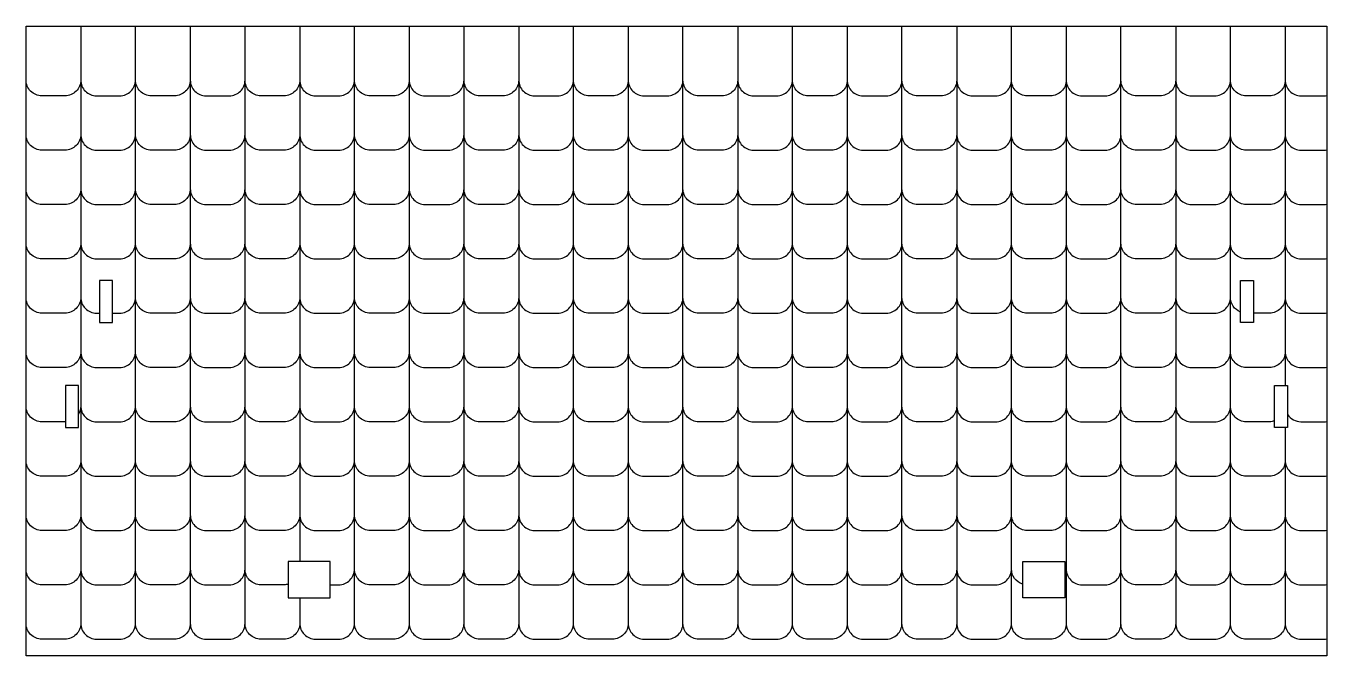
# Model space of a CAD drawing. Extents: x 1573 to 3804, y 1639 to 3362.
# Drawn here: x 3195 to 3790, y 3068 to 3356 of the extents above; entities that cross this region are included whole.
import ezdxf

# ---------------------------------------------------------------- set-up
doc = ezdxf.new("R2010")
doc.units = 0
doc.header["$MEASUREMENT"] = 0
doc.layers.add('LAYER1', color=18, linetype='CONTINUOUS')

msp = doc.modelspace()

# ---------------------------------------------------------------- linework, layer by layer
at = {"layer": 'LAYER1'}
for points in [[(3195.3, 3067.89), (3195.3, 3355.89), (3790.5, 3355.89), (3790.5, 3067.89)], [(3234.9, 3220.28), (3234.9, 3239.48), (3228.9, 3239.48), (3228.9, 3220.28)], [(3750.9, 3220.28), (3750.9, 3239.48), (3756.9, 3239.48), (3756.9, 3220.28)], [(3219.3, 3172.28), (3219.3, 3191.48), (3213.3, 3191.48), (3213.3, 3172.28)], [(3766.5, 3172.28), (3766.5, 3191.48), (3772.5, 3191.48), (3772.5, 3172.28)], [(3334.5, 3111.02), (3315.3, 3111.02), (3315.3, 3094.53), (3334.5, 3094.53)], [(3651.3, 3111.02), (3670.5, 3111.02), (3670.5, 3094.53), (3651.3, 3094.53)]]:
    msp.add_lwpolyline(points, close=True, dxfattribs=at)
for points in [[(3220.34, 3355.89), (3220.34, 3082.81, -0.414214), (3213.14, 3075.61), (3202.5, 3075.61, -0.414214), (3195.3, 3082.81)], [(3270.44, 3082.81, -0.414214), (3263.24, 3075.61), (3252.59, 3075.61, -0.414214), (3245.39, 3082.81), (3245.39, 3355.89)], [(3270.44, 3355.89), (3270.44, 3082.81, 0.414214), (3277.64, 3075.61), (3288.29, 3075.61, 0.414214), (3295.49, 3082.81)], [(3320.53, 3082.81, -0.414214), (3313.33, 3075.61), (3302.69, 3075.61, -0.414214), (3295.49, 3082.81), (3295.49, 3355.89)], [(3320.53, 3094.53), (3320.53, 3082.81, 0.414214), (3327.73, 3075.61), (3338.38, 3075.61, 0.414214), (3345.58, 3082.81), (3345.58, 3355.89)], [(3370.63, 3355.89), (3370.63, 3082.81, 0.414214), (3377.83, 3075.61), (3388.48, 3075.61, 0.414214), (3395.68, 3082.81), (3395.68, 3355.89)], [(3420.72, 3355.89), (3420.72, 3082.81, -0.414214), (3413.52, 3075.61), (3402.88, 3075.61, -0.414214), (3395.68, 3082.81)], [(3420.72, 3082.81, 0.414214), (3427.92, 3075.61), (3438.57, 3075.61, 0.414214), (3445.77, 3082.81), (3445.77, 3355.89)], [(3470.82, 3355.89), (3470.82, 3082.81, 0.414214), (3478.02, 3075.61), (3488.67, 3075.61, 0.414214), (3495.87, 3082.81), (3495.87, 3355.89)], [(3520.91, 3355.89), (3520.91, 3082.81, 0.414214), (3528.11, 3075.61), (3538.76, 3075.61, 0.414214), (3545.96, 3082.81), (3545.96, 3355.89)], [(3571.01, 3355.89), (3571.01, 3082.81, 0.414214), (3578.21, 3075.61), (3588.86, 3075.61, 0.414214), (3596.06, 3082.81), (3596.06, 3355.89)], [(3621.1, 3355.89), (3621.1, 3082.81, 0.414214), (3628.3, 3075.61), (3638.95, 3075.61, 0.414214), (3646.15, 3082.81), (3646.15, 3355.89)], [(3671.2, 3355.89), (3671.2, 3082.81, -0.414214), (3664, 3075.61), (3653.35, 3075.61, -0.414214), (3646.15, 3082.81)], [(3721.29, 3355.89), (3721.29, 3082.81, -0.414214), (3714.09, 3075.61), (3703.45, 3075.61, -0.414214), (3696.25, 3082.81), (3696.25, 3355.89)], [(3721.29, 3082.81, 0.414214), (3728.49, 3075.61), (3739.14, 3075.61, 0.414214), (3746.34, 3082.81), (3746.34, 3355.89)], [(3220.34, 3331.21, -0.414214), (3213.14, 3324.01), (3202.5, 3324.01, -0.414214), (3195.3, 3331.21)], [(3220.34, 3331.21, 0.414214), (3227.54, 3324.01), (3238.19, 3324.01, 0.414214), (3245.39, 3331.21)], [(3270.44, 3331.21, -0.414214), (3263.24, 3324.01), (3252.59, 3324.01, -0.414214), (3245.39, 3331.21)], [(3270.44, 3331.21, 0.414214), (3277.64, 3324.01), (3288.29, 3324.01, 0.414214), (3295.49, 3331.21)], [(3320.53, 3331.21, -0.414214), (3313.33, 3324.01), (3302.69, 3324.01, -0.414214), (3295.49, 3331.21)], [(3320.53, 3331.21, 0.414214), (3327.73, 3324.01), (3338.38, 3324.01, 0.414214), (3345.58, 3331.21)], [(3370.63, 3331.21, -0.414214), (3363.43, 3324.01), (3352.78, 3324.01, -0.414214), (3345.58, 3331.21)], [(3370.63, 3331.21, 0.414214), (3377.83, 3324.01), (3388.48, 3324.01, 0.414214), (3395.68, 3331.21)], [(3420.72, 3331.21, -0.414214), (3413.52, 3324.01), (3402.88, 3324.01, -0.414214), (3395.68, 3331.21)], [(3420.72, 3331.21, 0.414214), (3427.92, 3324.01), (3438.57, 3324.01, 0.414214), (3445.77, 3331.21)], [(3470.82, 3331.21, -0.414214), (3463.62, 3324.01), (3452.97, 3324.01, -0.414214), (3445.77, 3331.21)], [(3470.82, 3331.21, 0.414214), (3478.02, 3324.01), (3488.67, 3324.01, 0.414214), (3495.87, 3331.21)], [(3520.91, 3331.21, -0.414214), (3513.71, 3324.01), (3503.07, 3324.01, -0.414214), (3495.87, 3331.21)], [(3520.91, 3331.21, 0.414214), (3528.11, 3324.01), (3538.76, 3324.01, 0.414214), (3545.96, 3331.21)], [(3571.01, 3331.21, -0.414214), (3563.81, 3324.01), (3553.16, 3324.01, -0.414214), (3545.96, 3331.21)], [(3571.01, 3331.21, 0.414214), (3578.21, 3324.01), (3588.86, 3324.01, 0.414214), (3596.06, 3331.21)], [(3621.1, 3331.21, -0.414214), (3613.9, 3324.01), (3603.26, 3324.01, -0.414214), (3596.06, 3331.21)], [(3621.1, 3331.21, 0.414214), (3628.3, 3324.01), (3638.95, 3324.01, 0.414214), (3646.15, 3331.21)], [(3671.2, 3331.21, -0.414214), (3664, 3324.01), (3653.35, 3324.01, -0.414214), (3646.15, 3331.21)], [(3671.2, 3331.21, 0.414214), (3678.4, 3324.01), (3689.05, 3324.01, 0.414214), (3696.25, 3331.21)], [(3721.29, 3331.21, -0.414214), (3714.09, 3324.01), (3703.45, 3324.01, -0.414214), (3696.25, 3331.21)], [(3721.29, 3331.21, 0.414214), (3728.49, 3324.01), (3739.14, 3324.01, 0.414214), (3746.34, 3331.21)], [(3771.39, 3331.21, -0.414214), (3764.19, 3324.01), (3753.54, 3324.01, -0.414214), (3746.34, 3331.21)], [(3771.39, 3331.21, 0.414214), (3778.59, 3324.01), (3789.24, 3324.01, 0.043988), (3790.5, 3324.12)], [(3220.34, 3306.37, -0.414214), (3213.14, 3299.17), (3202.5, 3299.17, -0.414214), (3195.3, 3306.37)], [(3220.34, 3306.37, 0.414214), (3227.54, 3299.17), (3238.19, 3299.17, 0.414214), (3245.39, 3306.37)], [(3270.44, 3306.37, -0.414214), (3263.24, 3299.17), (3252.59, 3299.17, -0.414214), (3245.39, 3306.37)], [(3270.44, 3306.37, 0.414214), (3277.64, 3299.17), (3288.29, 3299.17, 0.414214), (3295.49, 3306.37)], [(3320.53, 3306.37, -0.414214), (3313.33, 3299.17), (3302.69, 3299.17, -0.414214), (3295.49, 3306.37)], [(3320.53, 3306.37, 0.414214), (3327.73, 3299.17), (3338.38, 3299.17, 0.414214), (3345.58, 3306.37)], [(3370.63, 3306.37, -0.414214), (3363.43, 3299.17), (3352.78, 3299.17, -0.414214), (3345.58, 3306.37)], [(3370.63, 3306.37, 0.414214), (3377.83, 3299.17), (3388.48, 3299.17, 0.414214), (3395.68, 3306.37)], [(3420.72, 3306.37, -0.414214), (3413.52, 3299.17), (3402.88, 3299.17, -0.414214), (3395.68, 3306.37)], [(3420.72, 3306.37, 0.414214), (3427.92, 3299.17), (3438.57, 3299.17, 0.414214), (3445.77, 3306.37)], [(3470.82, 3306.37, -0.414214), (3463.62, 3299.17), (3452.97, 3299.17, -0.414214), (3445.77, 3306.37)], [(3470.82, 3306.37, 0.414214), (3478.02, 3299.17), (3488.67, 3299.17, 0.414214), (3495.87, 3306.37)], [(3520.91, 3306.37, -0.414214), (3513.71, 3299.17), (3503.07, 3299.17, -0.414214), (3495.87, 3306.37)], [(3520.91, 3306.37, 0.414214), (3528.11, 3299.17), (3538.76, 3299.17, 0.414214), (3545.96, 3306.37)], [(3571.01, 3306.37, -0.414214), (3563.81, 3299.17), (3553.16, 3299.17, -0.414214), (3545.96, 3306.37)], [(3571.01, 3306.37, 0.414214), (3578.21, 3299.17), (3588.86, 3299.17, 0.414214), (3596.06, 3306.37)], [(3621.1, 3306.37, -0.414214), (3613.9, 3299.17), (3603.26, 3299.17, -0.414214), (3596.06, 3306.37)], [(3621.1, 3306.37, 0.414214), (3628.3, 3299.17), (3638.95, 3299.17, 0.414214), (3646.15, 3306.37)], [(3671.2, 3306.37, -0.414214), (3664, 3299.17), (3653.35, 3299.17, -0.414214), (3646.15, 3306.37)], [(3671.2, 3306.37, 0.414214), (3678.4, 3299.17), (3689.05, 3299.17, 0.414214), (3696.25, 3306.37)], [(3721.29, 3306.37, -0.414214), (3714.09, 3299.17), (3703.45, 3299.17, -0.414214), (3696.25, 3306.37)], [(3721.29, 3306.37, 0.414214), (3728.49, 3299.17), (3739.14, 3299.17, 0.414214), (3746.34, 3306.37)], [(3771.39, 3306.37, -0.414214), (3764.19, 3299.17), (3753.54, 3299.17, -0.414214), (3746.34, 3306.37)], [(3771.39, 3306.37, 0.414214), (3778.59, 3299.17), (3789.24, 3299.17, 0.043988), (3790.5, 3299.28)], [(3220.34, 3281.53, -0.414214), (3213.14, 3274.33), (3202.5, 3274.33, -0.414214), (3195.3, 3281.53)], [(3220.34, 3281.53, 0.414214), (3227.54, 3274.33), (3238.19, 3274.33, 0.414214), (3245.39, 3281.53)], [(3270.44, 3281.53, -0.414214), (3263.24, 3274.33), (3252.59, 3274.33, -0.414214), (3245.39, 3281.53)], [(3270.44, 3281.53, 0.414214), (3277.64, 3274.33), (3288.29, 3274.33, 0.414214), (3295.49, 3281.53)], [(3320.53, 3281.53, -0.414214), (3313.33, 3274.33), (3302.69, 3274.33, -0.414214), (3295.49, 3281.53)], [(3320.53, 3281.53, 0.414214), (3327.73, 3274.33), (3338.38, 3274.33, 0.414214), (3345.58, 3281.53)], [(3370.63, 3281.53, -0.414214), (3363.43, 3274.33), (3352.78, 3274.33, -0.414214), (3345.58, 3281.53)], [(3370.63, 3281.53, 0.414214), (3377.83, 3274.33), (3388.48, 3274.33, 0.414214), (3395.68, 3281.53)], [(3420.72, 3281.53, -0.414214), (3413.52, 3274.33), (3402.88, 3274.33, -0.414214), (3395.68, 3281.53)], [(3420.72, 3281.53, 0.414214), (3427.92, 3274.33), (3438.57, 3274.33, 0.414214), (3445.77, 3281.53)], [(3470.82, 3281.53, -0.414214), (3463.62, 3274.33), (3452.97, 3274.33, -0.414214), (3445.77, 3281.53)], [(3470.82, 3281.53, 0.414214), (3478.02, 3274.33), (3488.67, 3274.33, 0.414214), (3495.87, 3281.53)], [(3520.91, 3281.53, -0.414214), (3513.71, 3274.33), (3503.07, 3274.33, -0.414214), (3495.87, 3281.53)], [(3520.91, 3281.53, 0.414214), (3528.11, 3274.33), (3538.76, 3274.33, 0.414214), (3545.96, 3281.53)], [(3571.01, 3281.53, -0.414214), (3563.81, 3274.33), (3553.16, 3274.33, -0.414214), (3545.96, 3281.53)], [(3571.01, 3281.53, 0.414214), (3578.21, 3274.33), (3588.86, 3274.33, 0.414214), (3596.06, 3281.53)], [(3621.1, 3281.53, -0.414214), (3613.9, 3274.33), (3603.26, 3274.33, -0.414214), (3596.06, 3281.53)], [(3621.1, 3281.53, 0.414214), (3628.3, 3274.33), (3638.95, 3274.33, 0.414214), (3646.15, 3281.53)], [(3671.2, 3281.53, -0.414214), (3664, 3274.33), (3653.35, 3274.33, -0.414214), (3646.15, 3281.53)], [(3671.2, 3281.53, 0.414214), (3678.4, 3274.33), (3689.05, 3274.33, 0.414214), (3696.25, 3281.53)], [(3721.29, 3281.53, -0.414214), (3714.09, 3274.33), (3703.45, 3274.33, -0.414214), (3696.25, 3281.53)], [(3721.29, 3281.53, 0.414214), (3728.49, 3274.33), (3739.14, 3274.33, 0.414214), (3746.34, 3281.53)], [(3771.39, 3281.53, -0.414214), (3764.19, 3274.33), (3753.54, 3274.33, -0.414214), (3746.34, 3281.53)], [(3771.39, 3281.53, 0.414214), (3778.59, 3274.33), (3789.24, 3274.33, 0.043988), (3790.5, 3274.44)], [(3220.34, 3256.69, -0.414214), (3213.14, 3249.49), (3202.5, 3249.49, -0.414214), (3195.3, 3256.69)], [(3220.34, 3256.69, 0.414214), (3227.54, 3249.49), (3238.19, 3249.49, 0.414214), (3245.39, 3256.69)], [(3270.44, 3256.69, -0.414214), (3263.24, 3249.49), (3252.59, 3249.49, -0.414214), (3245.39, 3256.69)], [(3270.44, 3256.69, 0.414214), (3277.64, 3249.49), (3288.29, 3249.49, 0.414214), (3295.49, 3256.69)], [(3320.53, 3256.69, -0.414214), (3313.33, 3249.49), (3302.69, 3249.49, -0.414214), (3295.49, 3256.69)], [(3320.53, 3256.69, 0.414214), (3327.73, 3249.49), (3338.38, 3249.49, 0.414214), (3345.58, 3256.69)], [(3370.63, 3256.69, -0.414214), (3363.43, 3249.49), (3352.78, 3249.49, -0.414214), (3345.58, 3256.69)], [(3370.63, 3256.69, 0.414214), (3377.83, 3249.49), (3388.48, 3249.49, 0.414214), (3395.68, 3256.69)], [(3420.72, 3256.69, -0.414214), (3413.52, 3249.49), (3402.88, 3249.49, -0.414214), (3395.68, 3256.69)], [(3420.72, 3256.69, 0.414214), (3427.92, 3249.49), (3438.57, 3249.49, 0.414214), (3445.77, 3256.69)], [(3470.82, 3256.69, -0.414214), (3463.62, 3249.49), (3452.97, 3249.49, -0.414214), (3445.77, 3256.69)], [(3470.82, 3256.69, 0.414214), (3478.02, 3249.49), (3488.67, 3249.49, 0.414214), (3495.87, 3256.69)], [(3520.91, 3256.69, -0.414214), (3513.71, 3249.49), (3503.07, 3249.49, -0.414214), (3495.87, 3256.69)], [(3520.91, 3256.69, 0.414214), (3528.11, 3249.49), (3538.76, 3249.49, 0.414214), (3545.96, 3256.69)], [(3571.01, 3256.69, -0.414214), (3563.81, 3249.49), (3553.16, 3249.49, -0.414214), (3545.96, 3256.69)], [(3571.01, 3256.69, 0.414214), (3578.21, 3249.49), (3588.86, 3249.49, 0.414214), (3596.06, 3256.69)], [(3621.1, 3256.69, -0.414214), (3613.9, 3249.49), (3603.26, 3249.49, -0.414214), (3596.06, 3256.69)], [(3621.1, 3256.69, 0.414214), (3628.3, 3249.49), (3638.95, 3249.49, 0.414214), (3646.15, 3256.69)], [(3671.2, 3256.69, -0.414214), (3664, 3249.49), (3653.35, 3249.49, -0.414214), (3646.15, 3256.69)], [(3671.2, 3256.69, 0.414214), (3678.4, 3249.49), (3689.05, 3249.49, 0.414214), (3696.25, 3256.69)], [(3721.29, 3256.69, -0.414214), (3714.09, 3249.49), (3703.45, 3249.49, -0.414214), (3696.25, 3256.69)], [(3721.29, 3256.69, 0.414214), (3728.49, 3249.49), (3739.14, 3249.49, 0.414214), (3746.34, 3256.69)], [(3771.39, 3256.69, -0.414214), (3764.19, 3249.49), (3753.54, 3249.49, -0.414214), (3746.34, 3256.69)], [(3771.39, 3256.69, 0.414214), (3778.59, 3249.49), (3789.24, 3249.49, 0.043988), (3790.5, 3249.6)], [(3220.34, 3231.85, -0.414214), (3213.14, 3224.65), (3202.5, 3224.65, -0.414214), (3195.3, 3231.85)], [(3220.34, 3231.85, 0.414214), (3227.54, 3224.65), (3228.9, 3224.65)], [(3234.9, 3224.65), (3238.19, 3224.65, 0.414214), (3245.39, 3231.85)], [(3270.44, 3231.85, -0.414214), (3263.24, 3224.65), (3252.59, 3224.65, -0.414214), (3245.39, 3231.85)], [(3270.44, 3231.85, 0.414214), (3277.64, 3224.65), (3288.29, 3224.65, 0.414214), (3295.49, 3231.85)], [(3320.53, 3231.85, -0.414214), (3313.33, 3224.65), (3302.69, 3224.65, -0.414214), (3295.49, 3231.85)], [(3320.53, 3231.85, 0.414214), (3327.73, 3224.65), (3338.38, 3224.65, 0.414214), (3345.58, 3231.85)], [(3370.63, 3231.85, -0.414214), (3363.43, 3224.65), (3352.78, 3224.65, -0.414214), (3345.58, 3231.85)], [(3370.63, 3231.85, 0.414214), (3377.83, 3224.65), (3388.48, 3224.65, 0.414214), (3395.68, 3231.85)], [(3420.72, 3231.85, -0.414214), (3413.52, 3224.65), (3402.88, 3224.65, -0.414214), (3395.68, 3231.85)], [(3420.72, 3231.85, 0.414214), (3427.92, 3224.65), (3438.57, 3224.65, 0.414214), (3445.77, 3231.85)], [(3470.82, 3231.85, -0.414214), (3463.62, 3224.65), (3452.97, 3224.65, -0.414214), (3445.77, 3231.85)], [(3470.82, 3231.85, 0.414214), (3478.02, 3224.65), (3488.67, 3224.65, 0.414214), (3495.87, 3231.85)], [(3520.91, 3231.85, -0.414214), (3513.71, 3224.65), (3503.07, 3224.65, -0.414214), (3495.87, 3231.85)], [(3520.91, 3231.85, 0.414214), (3528.11, 3224.65), (3538.76, 3224.65, 0.414214), (3545.96, 3231.85)], [(3571.01, 3231.85, -0.414214), (3563.81, 3224.65), (3553.16, 3224.65, -0.414214), (3545.96, 3231.85)], [(3571.01, 3231.85, 0.414214), (3578.21, 3224.65), (3588.86, 3224.65, 0.414214), (3596.06, 3231.85)], [(3621.1, 3231.85, -0.414214), (3613.9, 3224.65), (3603.26, 3224.65, -0.414214), (3596.06, 3231.85)], [(3621.1, 3231.85, 0.414214), (3628.3, 3224.65), (3638.95, 3224.65, 0.414214), (3646.15, 3231.85)], [(3671.2, 3231.85, -0.414214), (3664, 3224.65), (3653.35, 3224.65, -0.414214), (3646.15, 3231.85)], [(3671.2, 3231.85, 0.414214), (3678.4, 3224.65), (3689.05, 3224.65, 0.414214), (3696.25, 3231.85)], [(3721.29, 3231.85, -0.414214), (3714.09, 3224.65), (3703.45, 3224.65, -0.414214), (3696.25, 3231.85)], [(3721.29, 3231.85, 0.414214), (3728.49, 3224.65), (3739.14, 3224.65, 0.414214), (3746.34, 3231.85)], [(3750.9, 3225.15, -0.307847), (3746.34, 3231.85)], [(3771.39, 3231.85, -0.414214), (3764.19, 3224.65), (3756.9, 3224.65)], [(3771.39, 3231.85, 0.414214), (3778.59, 3224.65), (3789.24, 3224.65, 0.043988), (3790.5, 3224.76)], [(3220.34, 3207.01, -0.414214), (3213.14, 3199.81), (3202.5, 3199.81, -0.414214), (3195.3, 3207.01)], [(3220.34, 3207.01, 0.414214), (3227.54, 3199.81), (3238.19, 3199.81, 0.414214), (3245.39, 3207.01)], [(3270.44, 3207.01, -0.414214), (3263.24, 3199.81), (3252.59, 3199.81, -0.414214), (3245.39, 3207.01)], [(3270.44, 3207.01, 0.414214), (3277.64, 3199.81), (3288.29, 3199.81, 0.414214), (3295.49, 3207.01)], [(3320.53, 3207.01, -0.414214), (3313.33, 3199.81), (3302.69, 3199.81, -0.414214), (3295.49, 3207.01)], [(3320.53, 3207.01, 0.414214), (3327.73, 3199.81), (3338.38, 3199.81, 0.414214), (3345.58, 3207.01)], [(3370.63, 3207.01, -0.414214), (3363.43, 3199.81), (3352.78, 3199.81, -0.414214), (3345.58, 3207.01)], [(3370.63, 3207.01, 0.414214), (3377.83, 3199.81), (3388.48, 3199.81, 0.414214), (3395.68, 3207.01)], [(3420.72, 3207.01, -0.414214), (3413.52, 3199.81), (3402.88, 3199.81, -0.414214), (3395.68, 3207.01)], [(3420.72, 3207.01, 0.414214), (3427.92, 3199.81), (3438.57, 3199.81, 0.414214), (3445.77, 3207.01)], [(3470.82, 3207.01, -0.414214), (3463.62, 3199.81), (3452.97, 3199.81, -0.414214), (3445.77, 3207.01)], [(3470.82, 3207.01, 0.414214), (3478.02, 3199.81), (3488.67, 3199.81, 0.414214), (3495.87, 3207.01)], [(3520.91, 3207.01, -0.414214), (3513.71, 3199.81), (3503.07, 3199.81, -0.414214), (3495.87, 3207.01)], [(3520.91, 3207.01, 0.414214), (3528.11, 3199.81), (3538.76, 3199.81, 0.414214), (3545.96, 3207.01)], [(3571.01, 3207.01, -0.414214), (3563.81, 3199.81), (3553.16, 3199.81, -0.414214), (3545.96, 3207.01)], [(3571.01, 3207.01, 0.414214), (3578.21, 3199.81), (3588.86, 3199.81, 0.414214), (3596.06, 3207.01)], [(3621.1, 3207.01, -0.414214), (3613.9, 3199.81), (3603.26, 3199.81, -0.414214), (3596.06, 3207.01)], [(3621.1, 3207.01, 0.414214), (3628.3, 3199.81), (3638.95, 3199.81, 0.414214), (3646.15, 3207.01)], [(3671.2, 3207.01, -0.414214), (3664, 3199.81), (3653.35, 3199.81, -0.414214), (3646.15, 3207.01)], [(3671.2, 3207.01, 0.414214), (3678.4, 3199.81), (3689.05, 3199.81, 0.414214), (3696.25, 3207.01)], [(3721.29, 3207.01, -0.414214), (3714.09, 3199.81), (3703.45, 3199.81, -0.414214), (3696.25, 3207.01)], [(3721.29, 3207.01, 0.414214), (3728.49, 3199.81), (3739.14, 3199.81, 0.414214), (3746.34, 3207.01)], [(3771.39, 3207.01, -0.414214), (3764.19, 3199.81), (3753.54, 3199.81, -0.414214), (3746.34, 3207.01)], [(3771.39, 3207.01, 0.414214), (3778.59, 3199.81), (3789.24, 3199.81, 0.043988), (3790.5, 3199.92)], [(3213.3, 3174.97, -0.005295), (3213.14, 3174.97), (3202.5, 3174.97, -0.414214), (3195.3, 3182.17)], [(3220.34, 3182.17, -0.137402), (3219.3, 3178.43)], [(3220.34, 3182.17, 0.414214), (3227.54, 3174.97), (3238.19, 3174.97, 0.414214), (3245.39, 3182.17)], [(3270.44, 3182.17, -0.414214), (3263.24, 3174.97), (3252.59, 3174.97, -0.414214), (3245.39, 3182.17)], [(3270.44, 3182.17, 0.414214), (3277.64, 3174.97), (3288.29, 3174.97, 0.414214), (3295.49, 3182.17)], [(3320.53, 3182.17, -0.414214), (3313.33, 3174.97), (3302.69, 3174.97, -0.414214), (3295.49, 3182.17)], [(3320.53, 3182.17, 0.414214), (3327.73, 3174.97), (3338.38, 3174.97, 0.414214), (3345.58, 3182.17)], [(3370.63, 3182.17, -0.414214), (3363.43, 3174.97), (3352.78, 3174.97, -0.414214), (3345.58, 3182.17)], [(3370.63, 3182.17, 0.414214), (3377.83, 3174.97), (3388.48, 3174.97, 0.414214), (3395.68, 3182.17)], [(3420.72, 3182.17, -0.414214), (3413.52, 3174.97), (3402.88, 3174.97, -0.414214), (3395.68, 3182.17)], [(3420.72, 3182.17, 0.414214), (3427.92, 3174.97), (3438.57, 3174.97, 0.414214), (3445.77, 3182.17)], [(3470.82, 3182.17, -0.414214), (3463.62, 3174.97), (3452.97, 3174.97, -0.414214), (3445.77, 3182.17)], [(3470.82, 3182.17, 0.414214), (3478.02, 3174.97), (3488.67, 3174.97, 0.414214), (3495.87, 3182.17)], [(3520.91, 3182.17, -0.414214), (3513.71, 3174.97), (3503.07, 3174.97, -0.414214), (3495.87, 3182.17)], [(3520.91, 3182.17, 0.414214), (3528.11, 3174.97), (3538.76, 3174.97, 0.414214), (3545.96, 3182.17)], [(3571.01, 3182.17, -0.414214), (3563.81, 3174.97), (3553.16, 3174.97, -0.414214), (3545.96, 3182.17)], [(3571.01, 3182.17, 0.414214), (3578.21, 3174.97), (3588.86, 3174.97, 0.414214), (3596.06, 3182.17)], [(3621.1, 3182.17, -0.414214), (3613.9, 3174.97), (3603.26, 3174.97, -0.414214), (3596.06, 3182.17)], [(3621.1, 3182.17, 0.414214), (3628.3, 3174.97), (3638.95, 3174.97, 0.414214), (3646.15, 3182.17)], [(3671.2, 3182.17, -0.414214), (3664, 3174.97), (3653.35, 3174.97, -0.414214), (3646.15, 3182.17)], [(3671.2, 3182.17, 0.414214), (3678.4, 3174.97), (3689.05, 3174.97, 0.414214), (3696.25, 3182.17)], [(3721.29, 3182.17, -0.414214), (3714.09, 3174.97), (3703.45, 3174.97, -0.414214), (3696.25, 3182.17)], [(3721.29, 3182.17, 0.414214), (3728.49, 3174.97), (3739.14, 3174.97, 0.414214), (3746.34, 3182.17)], [(3766.5, 3175.35, -0.081726), (3764.19, 3174.97), (3753.54, 3174.97, -0.414214), (3746.34, 3182.17)], [(3772.5, 3178.33, 0.257711), (3778.59, 3174.97), (3789.24, 3174.97, 0.043988), (3790.5, 3175.08)], [(3771.39, 3172.28), (3771.39, 3082.81, 0.414214), (3778.59, 3075.61), (3789.24, 3075.61, 0.043988), (3790.5, 3075.72)], [(3220.34, 3157.33, -0.414214), (3213.14, 3150.13), (3202.5, 3150.13, -0.414214), (3195.3, 3157.33)], [(3220.34, 3157.33, 0.414214), (3227.54, 3150.13), (3238.19, 3150.13, 0.414214), (3245.39, 3157.33)], [(3270.44, 3157.33, -0.414214), (3263.24, 3150.13), (3252.59, 3150.13, -0.414214), (3245.39, 3157.33)], [(3270.44, 3157.33, 0.414214), (3277.64, 3150.13), (3288.29, 3150.13, 0.414214), (3295.49, 3157.33)], [(3320.53, 3157.33, -0.414214), (3313.33, 3150.13), (3302.69, 3150.13, -0.414214), (3295.49, 3157.33)], [(3320.53, 3157.33, 0.414214), (3327.73, 3150.13), (3338.38, 3150.13, 0.414214), (3345.58, 3157.33)], [(3370.63, 3157.33, -0.414214), (3363.43, 3150.13), (3352.78, 3150.13, -0.414214), (3345.58, 3157.33)], [(3370.63, 3157.33, 0.414214), (3377.83, 3150.13), (3388.48, 3150.13, 0.414214), (3395.68, 3157.33)], [(3420.72, 3157.33, -0.414214), (3413.52, 3150.13), (3402.88, 3150.13, -0.414214), (3395.68, 3157.33)], [(3420.72, 3157.33, 0.414214), (3427.92, 3150.13), (3438.57, 3150.13, 0.414214), (3445.77, 3157.33)], [(3470.82, 3157.33, -0.414214), (3463.62, 3150.13), (3452.97, 3150.13, -0.414214), (3445.77, 3157.33)], [(3470.82, 3157.33, 0.414214), (3478.02, 3150.13), (3488.67, 3150.13, 0.414214), (3495.87, 3157.33)], [(3520.91, 3157.33, -0.414214), (3513.71, 3150.13), (3503.07, 3150.13, -0.414214), (3495.87, 3157.33)], [(3520.91, 3157.33, 0.414214), (3528.11, 3150.13), (3538.76, 3150.13, 0.414214), (3545.96, 3157.33)], [(3571.01, 3157.33, -0.414214), (3563.81, 3150.13), (3553.16, 3150.13, -0.414214), (3545.96, 3157.33)], [(3571.01, 3157.33, 0.414214), (3578.21, 3150.13), (3588.86, 3150.13, 0.414214), (3596.06, 3157.33)], [(3621.1, 3157.33, -0.414214), (3613.9, 3150.13), (3603.26, 3150.13, -0.414214), (3596.06, 3157.33)], [(3621.1, 3157.33, 0.414214), (3628.3, 3150.13), (3638.95, 3150.13, 0.414214), (3646.15, 3157.33)], [(3671.2, 3157.33, -0.414214), (3664, 3150.13), (3653.35, 3150.13, -0.414214), (3646.15, 3157.33)], [(3671.2, 3157.33, 0.414214), (3678.4, 3150.13), (3689.05, 3150.13, 0.414214), (3696.25, 3157.33)], [(3721.29, 3157.33, -0.414214), (3714.09, 3150.13), (3703.45, 3150.13, -0.414214), (3696.25, 3157.33)], [(3721.29, 3157.33, 0.414214), (3728.49, 3150.13), (3739.14, 3150.13, 0.414214), (3746.34, 3157.33)], [(3771.39, 3157.33, -0.414214), (3764.19, 3150.13), (3753.54, 3150.13, -0.414214), (3746.34, 3157.33)], [(3771.39, 3157.33, 0.414214), (3778.59, 3150.13), (3789.24, 3150.13, 0.043988), (3790.5, 3150.24)], [(3220.34, 3132.49, -0.414214), (3213.14, 3125.29), (3202.5, 3125.29, -0.414214), (3195.3, 3132.49)], [(3220.34, 3132.49, 0.414214), (3227.54, 3125.29), (3238.19, 3125.29, 0.414214), (3245.39, 3132.49)], [(3270.44, 3132.49, -0.414214), (3263.24, 3125.29), (3252.59, 3125.29, -0.414214), (3245.39, 3132.49)], [(3270.44, 3132.49, 0.414214), (3277.64, 3125.29), (3288.29, 3125.29, 0.414214), (3295.49, 3132.49)], [(3320.53, 3132.49, -0.414214), (3313.33, 3125.29), (3302.69, 3125.29, -0.414214), (3295.49, 3132.49)], [(3320.53, 3132.49, 0.414214), (3327.73, 3125.29), (3338.38, 3125.29, 0.414214), (3345.58, 3132.49)], [(3370.63, 3132.49, -0.414214), (3363.43, 3125.29), (3352.78, 3125.29, -0.414214), (3345.58, 3132.49)], [(3370.63, 3132.49, 0.414214), (3377.83, 3125.29), (3388.48, 3125.29, 0.414214), (3395.68, 3132.49)], [(3420.72, 3132.49, -0.414214), (3413.52, 3125.29), (3402.88, 3125.29, -0.414214), (3395.68, 3132.49)], [(3420.72, 3132.49, 0.414214), (3427.92, 3125.29), (3438.57, 3125.29, 0.414214), (3445.77, 3132.49)], [(3470.82, 3132.49, -0.414214), (3463.62, 3125.29), (3452.97, 3125.29, -0.414214), (3445.77, 3132.49)], [(3470.82, 3132.49, 0.414214), (3478.02, 3125.29), (3488.67, 3125.29, 0.414214), (3495.87, 3132.49)], [(3520.91, 3132.49, -0.414214), (3513.71, 3125.29), (3503.07, 3125.29, -0.414214), (3495.87, 3132.49)], [(3520.91, 3132.49, 0.414214), (3528.11, 3125.29), (3538.76, 3125.29, 0.414214), (3545.96, 3132.49)], [(3571.01, 3132.49, -0.414214), (3563.81, 3125.29), (3553.16, 3125.29, -0.414214), (3545.96, 3132.49)], [(3571.01, 3132.49, 0.414214), (3578.21, 3125.29), (3588.86, 3125.29, 0.414214), (3596.06, 3132.49)], [(3621.1, 3132.49, -0.414214), (3613.9, 3125.29), (3603.26, 3125.29, -0.414214), (3596.06, 3132.49)], [(3621.1, 3132.49, 0.414214), (3628.3, 3125.29), (3638.95, 3125.29, 0.414214), (3646.15, 3132.49)], [(3671.2, 3132.49, -0.414214), (3664, 3125.29), (3653.35, 3125.29, -0.414214), (3646.15, 3132.49)], [(3671.2, 3132.49, 0.414214), (3678.4, 3125.29), (3689.05, 3125.29, 0.414214), (3696.25, 3132.49)], [(3721.29, 3132.49, -0.414214), (3714.09, 3125.29), (3703.45, 3125.29, -0.414214), (3696.25, 3132.49)], [(3721.29, 3132.49, 0.414214), (3728.49, 3125.29), (3739.14, 3125.29, 0.414214), (3746.34, 3132.49)], [(3771.39, 3132.49, -0.414214), (3764.19, 3125.29), (3753.54, 3125.29, -0.414214), (3746.34, 3132.49)], [(3771.39, 3132.49, 0.414214), (3778.59, 3125.29), (3789.24, 3125.29, 0.043988), (3790.5, 3125.4)], [(3220.34, 3107.65, -0.414214), (3213.14, 3100.45), (3202.5, 3100.45, -0.414214), (3195.3, 3107.65)], [(3220.34, 3107.65, 0.414214), (3227.54, 3100.45), (3238.19, 3100.45, 0.414214), (3245.39, 3107.65)], [(3270.44, 3107.65, -0.414214), (3263.24, 3100.45), (3252.59, 3100.45, -0.414214), (3245.39, 3107.65)], [(3270.44, 3107.65, 0.414214), (3277.64, 3100.45), (3288.29, 3100.45, 0.414214), (3295.49, 3107.65)], [(3315.3, 3100.72, -0.069122), (3313.33, 3100.45), (3302.69, 3100.45, -0.414214), (3295.49, 3107.65)], [(3334.5, 3100.45), (3338.38, 3100.45, 0.414214), (3345.58, 3107.65)], [(3370.63, 3107.65, -0.414214), (3363.43, 3100.45), (3352.78, 3100.45, -0.414214), (3345.58, 3107.65)], [(3370.63, 3107.65, 0.414214), (3377.83, 3100.45), (3388.48, 3100.45, 0.414214), (3395.68, 3107.65)], [(3420.72, 3107.65, -0.414214), (3413.52, 3100.45), (3402.88, 3100.45, -0.414214), (3395.68, 3107.65)], [(3420.72, 3107.65, 0.414214), (3427.92, 3100.45), (3438.57, 3100.45, 0.414214), (3445.77, 3107.65)], [(3470.82, 3107.65, -0.414214), (3463.62, 3100.45), (3452.97, 3100.45, -0.414214), (3445.77, 3107.65)], [(3470.82, 3107.65, 0.414214), (3478.02, 3100.45), (3488.67, 3100.45, 0.414214), (3495.87, 3107.65)], [(3520.91, 3107.65, -0.414214), (3513.71, 3100.45), (3503.07, 3100.45, -0.414214), (3495.87, 3107.65)], [(3520.91, 3107.65, 0.414214), (3528.11, 3100.45), (3538.76, 3100.45, 0.414214), (3545.96, 3107.65)], [(3571.01, 3107.65, -0.414214), (3563.81, 3100.45), (3553.16, 3100.45, -0.414214), (3545.96, 3107.65)], [(3571.01, 3107.65, 0.414214), (3578.21, 3100.45), (3588.86, 3100.45, 0.414214), (3596.06, 3107.65)], [(3621.1, 3107.65, -0.414214), (3613.9, 3100.45), (3603.26, 3100.45, -0.414214), (3596.06, 3107.65)], [(3621.1, 3107.65, 0.414214), (3628.3, 3100.45), (3638.95, 3100.45, 0.414214), (3646.15, 3107.65)], [(3651.3, 3100.75, -0.331751), (3646.15, 3107.65)], [(3671.2, 3107.65, -0.111847), (3670.5, 3104.55)], [(3671.2, 3107.65, 0.414214), (3678.4, 3100.45), (3689.05, 3100.45, 0.414214), (3696.25, 3107.65)], [(3721.29, 3107.65, -0.414214), (3714.09, 3100.45), (3703.45, 3100.45, -0.414214), (3696.25, 3107.65)], [(3721.29, 3107.65, 0.414214), (3728.49, 3100.45), (3739.14, 3100.45, 0.414214), (3746.34, 3107.65)], [(3771.39, 3107.65, -0.414214), (3764.19, 3100.45), (3753.54, 3100.45, -0.414214), (3746.34, 3107.65)], [(3771.39, 3107.65, 0.414214), (3778.59, 3100.45), (3789.24, 3100.45, 0.043988), (3790.5, 3100.56)], [(3220.34, 3082.81, 0.414214), (3227.54, 3075.61), (3238.19, 3075.61, 0.414214), (3245.39, 3082.81)], [(3370.63, 3082.81, -0.414214), (3363.43, 3075.61), (3352.78, 3075.61, -0.414214), (3345.58, 3082.81)], [(3470.82, 3082.81, -0.414214), (3463.62, 3075.61), (3452.97, 3075.61, -0.414214), (3445.77, 3082.81)], [(3520.91, 3082.81, -0.414214), (3513.71, 3075.61), (3503.07, 3075.61, -0.414214), (3495.87, 3082.81)], [(3571.01, 3082.81, -0.414214), (3563.81, 3075.61), (3553.16, 3075.61, -0.414214), (3545.96, 3082.81)], [(3621.1, 3082.81, -0.414214), (3613.9, 3075.61), (3603.26, 3075.61, -0.414214), (3596.06, 3082.81)], [(3671.2, 3082.81, 0.414214), (3678.4, 3075.61), (3689.05, 3075.61, 0.414214), (3696.25, 3082.81)], [(3771.39, 3082.81, -0.414214), (3764.19, 3075.61), (3753.54, 3075.61, -0.414214), (3746.34, 3082.81)]]:
    msp.add_lwpolyline(points, format="xyb", dxfattribs=at)
for points in [[(3320.53, 3355.89), (3320.53, 3111.02)], [(3771.39, 3355.89), (3771.39, 3191.48)]]:
    msp.add_lwpolyline(points, dxfattribs=at)

doc.saveas('drawing.dxf')
